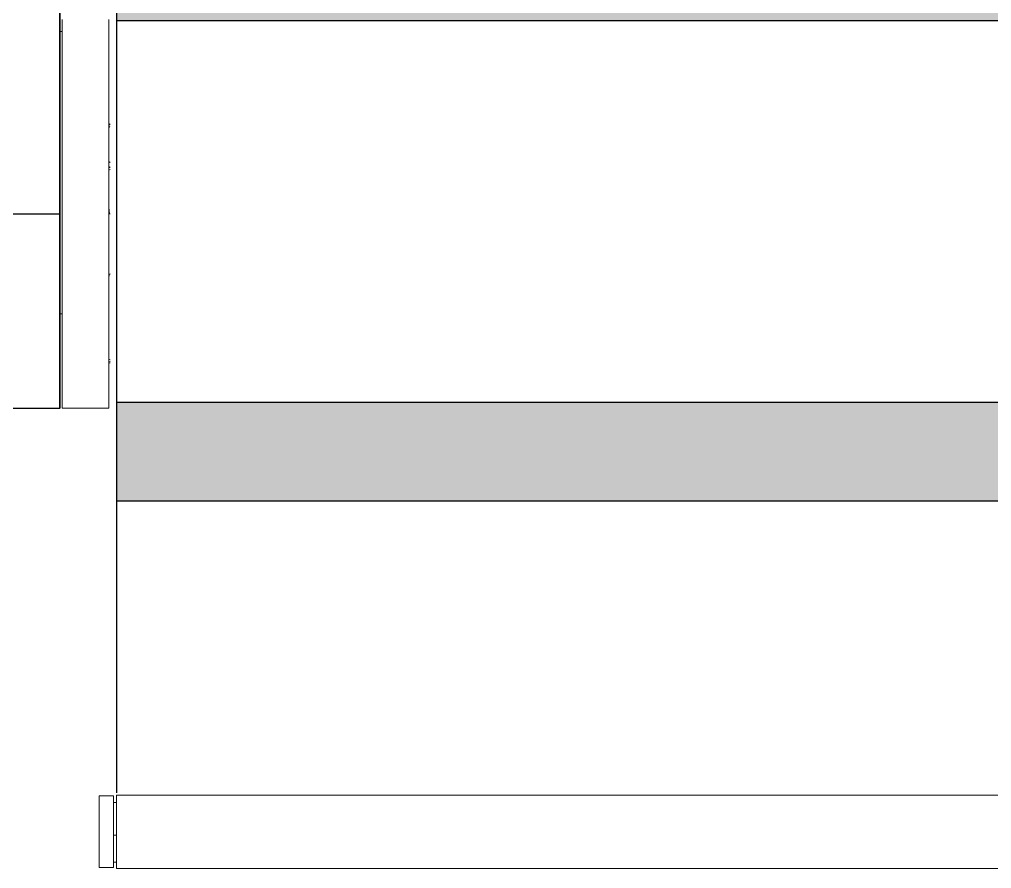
# Model space of a CAD drawing. Header units: inches. Extents: x 14.4 to 54.4, y 6.4 to 13.6.
# Drawn here: x 34.38 to 39.379, y 6.367 to 10.736 of the extents above; entities that cross this region are included whole.
import ezdxf

# ---------------------------------------------------------------- set-up
doc = ezdxf.new("R2010")
doc.units = ezdxf.units.IN
doc.header["$MEASUREMENT"] = 0
doc.layers.get('0').update_dxf_attribs({"true_color": 0xc2ced6})
for name, color, linetype, lineweight in [('FABRIC-ROLL', 7, 'Continuous', 30), ('HEMBAR', 7, 'Continuous', 9), ('HEMBAR-ENDCAP', 7, 'Continuous', 9), ('SHADE-BRACKET', 7, 'Continuous', 30), ('SUB-BRACKET', 7, 'Continuous', 18)]:
    doc.layers.add(name, color=color, linetype=linetype, lineweight=lineweight)

# ---------------------------------------------------------------- blocks, each defined once
blk = doc.blocks.new('HEMBAR-END-CAP3-085586')
at = {"layer": 'HEMBAR-ENDCAP', "lineweight": 0}
for p, q in [((24.5069, 9.2067), (24.5069, 9.2052)), ((24.5444, 9.2067), (24.5069, 9.2067)), ((24.5069, 9.1187), (24.5069, 9.2052)), ((24.5444, 9.2067), (24.5444, 9.2052)), ((24.5444, 9.1187), (24.5444, 9.2052)), ((24.5444, 9.1897), (24.5519, 9.1897)), ((24.5069, 9.1187), (24.5069, 9.1142)), ((24.5069, 9.0272), (24.5069, 9.1142)), ((24.5444, 9.1187), (24.5444, 9.1142)), ((24.5444, 9.0272), (24.5444, 9.1142)), ((24.5444, 9.1057), (24.5519, 9.1057)), ((24.5069, 9.0272), (24.5069, 9.0222)), ((24.5444, 9.0362), (24.5519, 9.0362)), ((24.5444, 9.0272), (24.5444, 9.0222)), ((24.5069, 9.0222), (24.5444, 9.0222))]:
    blk.add_line(p, q, dxfattribs=at)
blk = doc.blocks.new('HEMBAR-END-CAPS-085586')
blk.add_blockref('HEMBAR-END-CAP3-085586', (0, 0))
blk = doc.blocks.new('HEMBAR2-085586')
at = {"layer": 'HEMBAR', "lineweight": 0}
for p, q in [((24.5519, 9.2079), (24.5519, 9.2063)), ((34.0519, 9.2079), (24.5519, 9.2079)), ((24.5519, 9.1212), (24.5519, 9.2063)), ((24.5519, 9.1212), (24.5519, 9.114)), ((24.5519, 9.0272), (24.5519, 9.114)), ((24.5519, 9.0272), (24.5519, 9.0197)), ((34.0519, 9.0197), (24.5519, 9.0197)), ((24.5519, 9.0197), (24.5519, 9.0194)), ((34.0519, 9.0194), (24.5519, 9.0194))]:
    blk.add_line(p, q, dxfattribs=at)
blk = doc.blocks.new('HEMBAR-085586')
at = {"layer": 'FABRIC-ROLL', "lineweight": 0}
blk.add_blockref('HEMBAR2-085586', (0, 0), dxfattribs=at)
blk = doc.blocks.new('FABRIC-ROLL2-085586')
at = {"layer": 'FABRIC-ROLL', "transparency": 33554559, "extrusion": (0, 0, -1)}
h = blk.add_hatch(color=254, dxfattribs=at)
h.paths.add_polyline_path([(-43.4986, -1.128), (-43.4986, -1.6339), (-24.4986, -1.6339), (-24.4986, -1.128)])
h.paths.add_polyline_path([(-43.4986, 1.3425), (-43.4986, 0.8366), (-24.4986, 0.8366), (-24.4986, 1.3425)])
at = {"layer": 'FABRIC-ROLL', "linetype": 'Continuous'}
for p, q in [((24.4986, 1.3425), (24.4986, 0.8366)), ((24.4986, 0.8366), (43.4986, 0.8366)), ((24.4986, 0.8366), (24.4986, -1.128)), ((43.4986, -1.128), (24.4986, -1.128)), ((24.4986, -1.128), (24.4986, -1.6339)), ((24.4986, -1.6339), (43.4986, -1.6339)), ((24.4986, -1.6339), (24.4986, -3.1373))]:
    blk.add_line(p, q, dxfattribs=at)
at = {"layer": 'FABRIC-ROLL', "extrusion": (1.24987e-35, 2.4935e-33, -1)}
for p, q in [((24.4986, 1.3425), (24.4986, 0.8366)), ((24.4986, 0.8366), (43.4986, 0.8366)), ((24.4986, -1.128), (24.4986, -1.6339)), ((43.4986, -1.128), (24.4986, -1.128)), ((24.4986, -1.6339), (43.4986, -1.6339))]:
    blk.add_line(p, q, dxfattribs=at)
blk = doc.blocks.new('CENTER-SHADE-BRACKET-085586')
at = {"layer": 'SHADE-BRACKET', "linetype": 'Continuous'}
for p, q in [((33.4396, 11.7338), (33.4416, 11.7358)), ((33.4396, 11.7338), (33.4396, 11.6758)), ((33.4396, 11.7338), (34.189, 11.7338)), ((33.4416, 11.7358), (34.1909, 11.7358)), ((33.6276, 11.7358), (33.6276, 11.6758)), ((34.1816, 11.6758), (34.1816, 11.7358)), ((34.1916, 11.7358), (34.1896, 11.7338)), ((34.1896, 11.7338), (34.1896, 8.7378)), ((34.1916, 11.7358), (34.1916, 8.7358)), ((34.1916, 11.7358), (34.5876, 11.7358)), ((34.5876, 8.7358), (34.5876, 11.7358)), ((34.5896, 11.7338), (34.5876, 11.7358)), ((35.3376, 11.7358), (34.5884, 11.7358)), ((34.5896, 8.7378), (34.5896, 11.7338)), ((35.3396, 11.7338), (34.5902, 11.7338)), ((34.5976, 11.7358), (34.5976, 11.6758)), ((35.1516, 11.6758), (35.1516, 11.7358)), ((35.3376, 11.7358), (35.3396, 11.7338)), ((35.3396, 11.6758), (35.3396, 11.7338)), ((34.1896, 9.7358), (34.5896, 9.7358)), ((34.1896, 8.7378), (34.1916, 8.7358)), ((34.1916, 8.7358), (34.5876, 8.7358)), ((34.5896, 8.7378), (34.5876, 8.7358))]:
    blk.add_line(p, q, dxfattribs=at)
blk = doc.blocks.new('SUB-BRACKETS-085586')
at = {"layer": 'SUB-BRACKET', "linetype": 'Continuous'}
for p, q in [((34.5996, 10.7358), (34.5996, 8.7358)), ((34.8396, 8.7358), (34.8396, 10.7358)), ((34.5896, 10.6735), (34.5996, 10.6735)), ((34.8399, 10.1863), (34.8452, 10.1822)), ((34.8466, 10), (34.8399, 10.005)), ((34.8436, 9.7355), (34.8396, 9.7692)), ((34.8436, 9.7358), (34.8466, 9.7358)), ((34.8396, 9.4313), (34.8403, 9.4259)), ((34.8404, 9.4243), (34.8396, 9.4031)), ((34.8397, 9.4258), (34.8403, 9.4259)), ((34.8404, 9.4243), (34.8398, 9.4243)), ((34.8403, 9.4258), (34.8465, 9.4271)), ((34.8466, 9.4246), (34.8404, 9.4243)), ((34.5996, 9.2208), (34.5896, 9.2208)), ((34.8466, 8.9849), (34.8396, 8.9882)), ((34.8466, 8.9753), (34.8396, 8.9772)), ((34.8466, 8.969), (34.8396, 8.9693)), ((34.8396, 8.7358), (34.5996, 8.7358))]:
    blk.add_line(p, q, dxfattribs=at)
for centre, radius, start, end in [((34.8549, 10.1863), 0.015, 123.4067, 180.0046), ((34.8292, 9.9946), 0.025, 294.8987, 314.2752), ((34.8291, 9.9949), 0.0351, 287.4804, 299.9011), ((34.8689, 9.4441), 0.2928, 94.9561, 95.736), ((34.8304, 9.4246), 0.00996, 358.2485, 7.0265)]:
    blk.add_arc(centre, radius, start, end, dxfattribs=at)
blk = doc.blocks.new('ROLL-085586')
for name, p in [('SUB-BRACKETS-085586', (0, 0)), ('CENTER-SHADE-BRACKET-085586', (0, 0)), ('FABRIC-ROLL2-085586', (10.3806, 9.8933))]:
    blk.add_blockref(name, p)
at = {"xscale": 2, "yscale": 2, "zscale": 2}
blk.add_blockref('HEMBAR-END-CAPS-085586', (-14.2246, -11.6716), dxfattribs=at)
at = {"layer": 'FABRIC-ROLL', "lineweight": 0, "xscale": 2, "yscale": 2, "zscale": 2}
blk.add_blockref('HEMBAR-085586', (-14.2246, -11.6716), dxfattribs=at)
blk = doc.blocks.new('SYSTEM-085586')
blk.add_blockref('ROLL-085586', (0, 0))

msp = doc.modelspace()

# ---------------------------------------------------------------- block references
msp.add_blockref('SYSTEM-085586', (0, 0))

doc.saveas('drawing.dxf')
